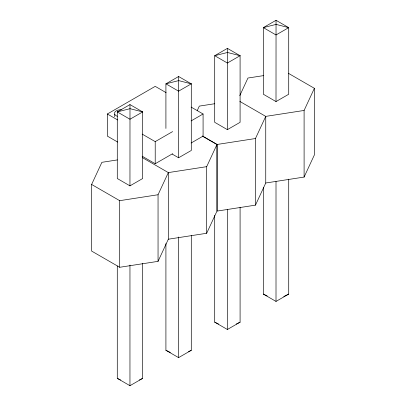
<?xml version="1.0" encoding="UTF-8"?>
<svg xmlns="http://www.w3.org/2000/svg" width="406" height="406" viewBox="0 0 406 406"><rect width="100%" height="100%" fill="white"/><g stroke="black" fill="none" stroke-linecap="round" stroke-linejoin="round"><path stroke-width="0.61" d="M142.41 157.635L168.328 172.596L168.328 239.21L158.051 261.352L119.699 267.285L91.624 251.075L91.624 184.461L101.896 162.319L117.364 159.923M158.051 261.352L158.051 194.738L168.328 172.596L206.679 166.663L216.956 144.521L202.376 136.101M197.214 110.65L199.321 106.108L214.784 103.718M239.784 95.633L247.949 78.033L263.413 75.643M168.328 239.21L206.679 233.277L216.956 211.135L216.956 144.521M202.543 136.046L217.119 144.46L217.119 211.074L255.475 205.142L255.47 138.527L265.747 116.385L304.104 110.452L314.376 88.31L288.463 73.349M255.475 205.142L265.747 182.999L265.747 116.385L239.834 101.424M265.747 182.999L304.104 177.067L314.376 154.925L314.376 88.31M117.679 142.075L107.346 136.106L107.346 113.995L155.214 86.356L166.095 92.639M142.161 134.097L155.214 141.633L172.621 131.585M191.114 120.907L203.081 113.995L203.081 136.106L191.114 143.013M142.161 156.203L155.214 163.74L172.621 153.691M276.044 20.3L263.332 27.618L263.332 94.233L276.009 101.571L288.717 94.253L288.717 27.638L276.044 20.3L276.009 101.571M172.251 154.113L178.584 157.782L191.297 150.464L191.292 83.849L178.62 76.511L165.912 83.829L165.912 128.448M227.416 48.375L214.703 55.693L214.703 122.307L227.38 129.646L240.088 122.328L240.088 55.713L227.416 48.375L227.38 129.646M129.991 104.586L117.283 111.904L117.283 178.518L129.956 185.857L142.668 178.538L142.663 111.924L129.991 104.586L129.956 185.857M263.332 187.369L263.332 294.076L276.009 301.414L288.717 294.096L288.717 179.178M165.912 243.575L165.912 350.287L178.584 357.625L191.297 350.307L191.292 235.389M214.703 215.444L214.703 322.151L227.38 329.489L240.088 322.171L240.088 207.253M117.283 265.971L117.283 378.362L129.956 385.7L142.668 378.382L142.663 263.464M283.758 296.512L288.717 294.096M236.236 324.054L240.088 322.171M188.541 351.647L191.297 350.307M139.359 379.991L142.668 378.382M217.119 144.46L255.475 138.527M91.624 184.461L119.699 200.671L158.051 194.738M263.332 294.076L267.204 295.964M214.703 322.151L218.575 324.039M165.912 350.287L170.332 352.444M117.283 378.362L120.597 379.98M191.114 107.088L203.081 113.995M107.346 113.995L117.679 119.963M178.62 76.511L178.584 157.782M304.099 110.452L304.104 177.067M276.009 181.446L276.009 301.414M227.38 209.521L227.38 329.489M206.679 166.663L206.679 233.277M178.584 237.023L178.584 357.625M155.214 141.633L155.214 163.74M129.956 265.098L129.956 385.7M119.699 200.671L119.699 267.285M114.725 114.248L114.725 116.74M117.314 116.304A6.151 3.552 0 0 1 114.857 112.168A6.151 3.552 0 0 1 121.216 109.793M288.717 27.638L276.009 34.957L263.332 27.618L276.11 24.401L288.717 27.638M191.297 83.849L178.584 91.162L165.912 83.829L178.686 80.611L191.297 83.849M240.088 55.713L227.38 63.031L214.703 55.693L227.482 52.475L240.088 55.713M142.668 111.924L129.956 119.242L117.283 111.904L130.057 108.686L142.668 111.924"/></g></svg>
